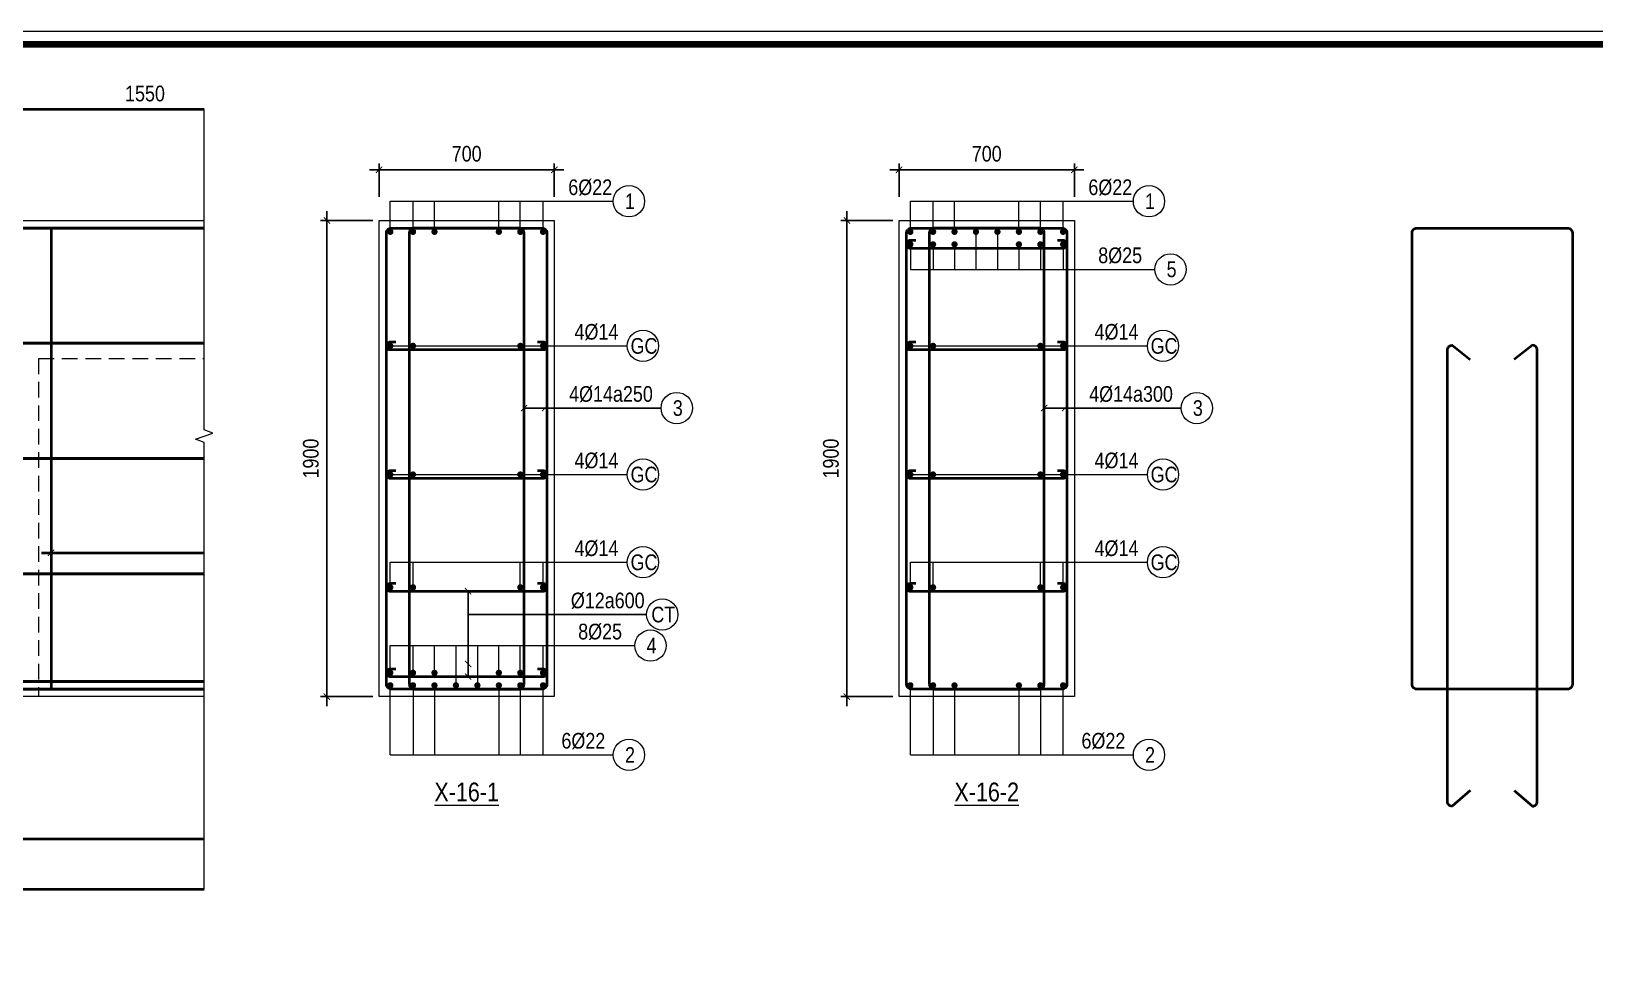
# Model space of a CAD drawing. Header units: millimetres. Extents: x 3014920 to 3563667, y -1638653 to -1356471.
# Drawn here: x 3226218 to 3232462, y -1590057 to -1586316 of the extents above; entities that cross this region are included whole.
import ezdxf
from ezdxf.enums import TextEntityAlignment as Align
from ezdxf.xclip import XClip

# ---------------------------------------------------------------- set-up
doc = ezdxf.new("R2010")
doc.units = ezdxf.units.MM
doc.header["$MEASUREMENT"] = 0
doc.header["$XCLIPFRAME"] = 0
doc.header["$PDMODE"] = 2
doc.linetypes.add('HIDDEN', pattern=[0.375, 0.25, -0.125])
doc.layers.get('0').update_dxf_attribs({"lineweight": 9})
doc.layers.get('Defpoints').update_dxf_attribs({"color": 10, "lineweight": 0})
for name, color, linetype, lineweight in [('CDAI', 21, 'Continuous', 40), ('CTHEP', 50, 'Continuous', 50), ('DBAO', 90, 'Continuous', 13), ('DGIONG', 130, 'Continuous', 13), ('KTH', 154, 'Continuous', 9), ('Net khuat', 8, 'HIDDEN', 13), ('TEXT', 7, 'Continuous', 15)]:
    doc.layers.add(name, color=color, linetype=linetype, lineweight=lineweight)
doc.styles.add('Star-HelCon', font='VHELVCN_0.TTF')
doc.styles.add('TTP-HelCon', font='VHELVCN_0.TTF')
doc.dimstyles.new('TTP-25', dxfattribs={"dimscale": 25, "dimtxt": 2.5, "dimasz": 1, "dimexe": 1, "dimexo": 1, "dimgap": 0.09, "dimtad": 0, "dimdec": 4, "dimrnd": 1, "dimzin": 9, "dimdsep": 46, "dimtxsty": 'TTP-HelCon', "dimblk": 'ARCHTICK', "dimcen": 0.09, "dimdle": 1.5, "dimclrd": 256, "dimclre": 256, "dimclrt": 7, "dimadec": 0, "dimazin": 0, "dimtfac": 1, "dimtdec": 4, "dimtmove": 0, "dimatfit": 3, "dimldrblk": 'ARCHTICK', "dimfxl": 1, "dimtvp": 1, "dimtolj": 1, "dimtzin": 0, "dimarcsym": 0})

# ---------------------------------------------------------------- blocks, each defined once
blk = doc.blocks.new('_ArchTick')
at = {"color": 0, "linetype": 'ByBlock', "const_width": 0.15}
blk.add_lwpolyline([(-0.5, -0.5), (0.5, 0.5)], dxfattribs=at)
blk = doc.blocks.new('*D986')
at = {"layer": 'Defpoints', "color": 0, "transparency": 16777216}
for p in [(2584776.3, -2095777.4), (2587826.3, -2095777.4), (2587826.3, -2095953.8)]:
    blk.add_point(p, dxfattribs=at)
at = {"layer": 'KTH', "lineweight": -2, "transparency": 16777216}
for p, q in [((2584776.3, -2095802.4), (2584776.3, -2095978.8)), ((2587826.3, -2095802.4), (2587826.3, -2095978.8)), ((2584738.8, -2095953.8), (2587863.8, -2095953.8))]:
    blk.add_line(p, q, dxfattribs=at)
at = {"layer": 'KTH', "lineweight": -2, "transparency": 16777216, "xscale": 25, "yscale": 25, "zscale": 25, "rotation": 180}
blk.add_blockref('_ArchTick', (2584776.3, -2095953.8), dxfattribs=at)
at = {"layer": 'KTH', "lineweight": -2, "transparency": 16777216, "xscale": 25, "yscale": 25, "zscale": 25}
blk.add_blockref('_ArchTick', (2587826.3, -2095953.8), dxfattribs=at)
at = {"layer": 'KTH', "color": 7, "transparency": 16777216, "insert": (2586301.3, -2095883.9), "char_height": 62.5, "attachment_point": 5, "style": 'TTP-HelCon'}
blk.add_mtext('\\A1;4Þ14a250-3', dxfattribs=at)
blk = doc.blocks.new('*D988')
at = {"layer": 'Defpoints', "color": 0, "transparency": 16777216}
for p in [(2584376.3, -2094184.7), (2584376.3, -2094458.7), (2585926.8, -2094458.7)]:
    blk.add_point(p, dxfattribs=at)
at = {"layer": 'KTH', "lineweight": -2, "transparency": 16777216}
for p, q in [((2585964.3, -2094184.7), (2584338.8, -2094184.7)), ((2584376.3, -2094433.7), (2584376.3, -2094159.7)), ((2585926.8, -2094433.7), (2585926.8, -2094159.7))]:
    blk.add_line(p, q, dxfattribs=at)
at = {"layer": 'KTH', "lineweight": -2, "transparency": 16777216, "xscale": 25, "yscale": 25, "zscale": 25, "rotation": 180}
blk.add_blockref('_ArchTick', (2584376.3, -2094184.7), dxfattribs=at)
at = {"layer": 'KTH', "lineweight": -2, "transparency": 16777216, "xscale": 25, "yscale": 25, "zscale": 25}
blk.add_blockref('_ArchTick', (2585926.8, -2094184.7), dxfattribs=at)
at = {"layer": 'KTH', "color": 7, "transparency": 16777216, "insert": (2585151.5, -2094120.8), "char_height": 62.5, "attachment_point": 5, "style": 'TTP-HelCon'}
blk.add_mtext('\\A1;1550', dxfattribs=at)
blk = doc.blocks.new('*D990')
at = {"layer": 'Defpoints', "color": 0, "transparency": 16777216}
for p in [(2584376.3, -2096870.8), (2587826.3, -2096870.8), (2584376.3, -2097095.8)]:
    blk.add_point(p, dxfattribs=at)
at = {"layer": 'KTH', "lineweight": -2, "transparency": 16777216}
for p, q in [((2584376.3, -2096895.8), (2584376.3, -2097120.8)), ((2587826.3, -2096895.8), (2587826.3, -2097120.8)), ((2587863.8, -2097095.8), (2584338.8, -2097095.8))]:
    blk.add_line(p, q, dxfattribs=at)
at = {"layer": 'KTH', "lineweight": -2, "transparency": 16777216, "xscale": 25, "yscale": 25, "zscale": 25, "rotation": 180}
blk.add_blockref('_ArchTick', (2584376.3, -2097095.8), dxfattribs=at)
at = {"layer": 'KTH', "lineweight": -2, "transparency": 16777216, "xscale": 25, "yscale": 25, "zscale": 25}
blk.add_blockref('_ArchTick', (2587826.3, -2097095.8), dxfattribs=at)
at = {"layer": 'KTH', "color": 7, "transparency": 16777216, "insert": (2586101.3, -2097031.9), "char_height": 62.5, "attachment_point": 5, "style": 'TTP-HelCon'}
blk.add_mtext('\\A1;3450', dxfattribs=at)
blk = doc.blocks.new('*D995')
at = {"layer": 'Defpoints', "color": 0, "transparency": 16777216}
for p in [(2584376.3, -2096870.8), (2593876.3, -2096870.8), (2593876.3, -2097295.7)]:
    blk.add_point(p, dxfattribs=at)
at = {"layer": 'KTH', "lineweight": -2, "transparency": 16777216}
for p, q in [((2584376.3, -2096895.8), (2584376.3, -2097320.7)), ((2593876.3, -2096895.8), (2593876.3, -2097320.7)), ((2584338.8, -2097295.7), (2593913.8, -2097295.7))]:
    blk.add_line(p, q, dxfattribs=at)
at = {"layer": 'KTH', "lineweight": -2, "transparency": 16777216, "xscale": 25, "yscale": 25, "zscale": 25, "rotation": 180}
blk.add_blockref('_ArchTick', (2584376.3, -2097295.7), dxfattribs=at)
at = {"layer": 'KTH', "lineweight": -2, "transparency": 16777216, "xscale": 25, "yscale": 25, "zscale": 25}
blk.add_blockref('_ArchTick', (2593876.3, -2097295.7), dxfattribs=at)
at = {"layer": 'KTH', "color": 7, "transparency": 16777216, "insert": (2589126.3, -2097231.9), "char_height": 62.5, "attachment_point": 5, "style": 'TTP-HelCon'}
blk.add_mtext('\\A1;9500', dxfattribs=at)
blk = doc.blocks.new('*D151')
at = {"layer": 'Defpoints', "color": 0, "ltscale": 500, "transparency": 16777216}
for p in [(3227606.7, -1587071.3), (3227398.4, -1588971.3), (3227606.7, -1588971.3)]:
    blk.add_point(p, dxfattribs=at)
at = {"layer": 'KTH', "lineweight": -2, "ltscale": 500, "transparency": 16777216}
for p, q in [((3227581.7, -1587071.3), (3227373.4, -1587071.3)), ((3227398.4, -1587033.8), (3227398.4, -1589008.8)), ((3227581.7, -1588971.3), (3227373.4, -1588971.3))]:
    blk.add_line(p, q, dxfattribs=at)
at = {"layer": 'KTH', "lineweight": -2, "ltscale": 500, "transparency": 16777216, "xscale": 25, "yscale": 25, "zscale": 25}
for p, rotation in [((3227398.4, -1587071.3), 90), ((3227398.4, -1588971.3), 270)]:
    blk.add_blockref('_ArchTick', p, dxfattribs=dict(at, rotation=rotation))
at = {"layer": 'KTH', "color": 7, "ltscale": 500, "transparency": 16777216, "insert": (3227334.6, -1588021.3), "char_height": 62.5, "attachment_point": 5, "rotation": 90, "style": 'TTP-HelCon'}
blk.add_mtext('\\A1;1900', dxfattribs=at)
blk = doc.blocks.new('*D152')
at = {"layer": 'Defpoints', "color": 0, "ltscale": 500, "transparency": 16777216}
for p in [(3227606.7, -1586869.1), (3227606.7, -1587002.3), (3228306.7, -1587002.3)]:
    blk.add_point(p, dxfattribs=at)
at = {"layer": 'KTH', "lineweight": -2, "ltscale": 500, "transparency": 16777216}
for p, q in [((3228344.2, -1586869.1), (3227569.2, -1586869.1)), ((3227606.7, -1586977.3), (3227606.7, -1586844.1)), ((3228306.7, -1586977.3), (3228306.7, -1586844.1))]:
    blk.add_line(p, q, dxfattribs=at)
at = {"layer": 'KTH', "lineweight": -2, "ltscale": 500, "transparency": 16777216, "xscale": 25, "yscale": 25, "zscale": 25, "rotation": 180}
blk.add_blockref('_ArchTick', (3227606.7, -1586869.1), dxfattribs=at)
at = {"layer": 'KTH', "lineweight": -2, "ltscale": 500, "transparency": 16777216, "xscale": 25, "yscale": 25, "zscale": 25}
blk.add_blockref('_ArchTick', (3228306.7, -1586869.1), dxfattribs=at)
at = {"layer": 'KTH', "color": 7, "ltscale": 500, "transparency": 16777216, "insert": (3227956.7, -1586805.2), "char_height": 62.5, "attachment_point": 5, "style": 'TTP-HelCon'}
blk.add_mtext('\\A1;700', dxfattribs=at)
blk = doc.blocks.new('*D149')
at = {"layer": 'Defpoints', "color": 0, "ltscale": 500, "transparency": 16777216}
for p in [(3229683.8, -1587071.3), (3229475.5, -1588971.3), (3229683.8, -1588971.3)]:
    blk.add_point(p, dxfattribs=at)
at = {"layer": 'KTH', "lineweight": -2, "ltscale": 500, "transparency": 16777216}
for p, q in [((3229658.8, -1587071.3), (3229450.5, -1587071.3)), ((3229475.5, -1587033.8), (3229475.5, -1589008.8)), ((3229658.8, -1588971.3), (3229450.5, -1588971.3))]:
    blk.add_line(p, q, dxfattribs=at)
at = {"layer": 'KTH', "lineweight": -2, "ltscale": 500, "transparency": 16777216, "xscale": 25, "yscale": 25, "zscale": 25}
for p, rotation in [((3229475.5, -1587071.3), 90), ((3229475.5, -1588971.3), 270)]:
    blk.add_blockref('_ArchTick', p, dxfattribs=dict(at, rotation=rotation))
at = {"layer": 'KTH', "color": 7, "ltscale": 500, "transparency": 16777216, "insert": (3229411.7, -1588021.3), "char_height": 62.5, "attachment_point": 5, "rotation": 90, "style": 'TTP-HelCon'}
blk.add_mtext('\\A1;1900', dxfattribs=at)
blk = doc.blocks.new('*D150')
at = {"layer": 'Defpoints', "color": 0, "ltscale": 500, "transparency": 16777216}
for p in [(3229683.8, -1586869.1), (3229683.8, -1587002.3), (3230383.8, -1587002.3)]:
    blk.add_point(p, dxfattribs=at)
at = {"layer": 'KTH', "lineweight": -2, "ltscale": 500, "transparency": 16777216}
for p, q in [((3230421.3, -1586869.1), (3229646.3, -1586869.1)), ((3229683.8, -1586977.3), (3229683.8, -1586844.1)), ((3230383.8, -1586977.3), (3230383.8, -1586844.1))]:
    blk.add_line(p, q, dxfattribs=at)
at = {"layer": 'KTH', "lineweight": -2, "ltscale": 500, "transparency": 16777216, "xscale": 25, "yscale": 25, "zscale": 25, "rotation": 180}
blk.add_blockref('_ArchTick', (3229683.8, -1586869.1), dxfattribs=at)
at = {"layer": 'KTH', "lineweight": -2, "ltscale": 500, "transparency": 16777216, "xscale": 25, "yscale": 25, "zscale": 25}
blk.add_blockref('_ArchTick', (3230383.8, -1586869.1), dxfattribs=at)
at = {"layer": 'KTH', "color": 7, "ltscale": 500, "transparency": 16777216, "insert": (3230033.8, -1586805.2), "char_height": 62.5, "attachment_point": 5, "style": 'TTP-HelCon'}
blk.add_mtext('\\A1;700', dxfattribs=at)
blk = doc.blocks.new('CHG_XX_Khung ten')
blk.add_lwpolyline([(15, 579), (826, 579), (826, 15), (15, 15)], close=True)
at = {"color": 4, "linetype": 'Continuous', "const_width": 1}
blk.add_lwpolyline([(17, 577), (824, 577), (824, 17), (17, 17)], close=True, dxfattribs=at)
blk = doc.blocks.new('2X-16')
at = {"layer": 'CDAI'}
blk.add_lwpolyline([(2584776.29845, -2094657.40868), (2584776.29845, -2096497.40868)], dxfattribs=at)
at = {"layer": 'CTHEP'}
for p, q in [((2600745.79848, -2095117.39781, 0), (2574476.29098, -2095117.39781, 0)), ((2600745.79848, -2095577.39781, 0), (2574476.29098, -2095577.39781, 0)), ((2600745.79848, -2096037.39781, 0), (2574476.29098, -2096037.39781, 0))]:
    blk.add_line(p, q, dxfattribs=at)
for points in [[(2574406.29848, -2094657.39131), (2600746.79848, -2094657.39131), (2600746.79848, -2095157.39131)], [(2574406.29848, -2096497.39131), (2600746.79848, -2096497.39131), (2600746.79848, -2095737.3913)], [(2580626.29848, -2096467.39131), (2587826.29845, -2096467.39131)]]:
    blk.add_lwpolyline(points, dxfattribs=at)
at = {"layer": 'DBAO', "linetype": 'Continuous'}
blk.add_line((2584626.30011, -2094627.39131), (2592126.29261, -2094627.39131), dxfattribs=at)
at = {"layer": 'DBAO', "linetype": 'Continuous', "flags": 128}
blk.add_lwpolyline([(2600776.79848, -2096527.39131), (2574376.29848, -2096527.39131), (2574376.29848, -2094627.39131)], dxfattribs=at)
at = {"layer": 'Net khuat', "ltscale": 250}
for q in [(2592151.3001, -2095177.38984), (2584726.30009, -2096527.39131)]:
    blk.add_line((2584726.30009, -2095177.37816), q, dxfattribs=at)
at = {"layer": 'KTH'}
dim = blk.add_linear_dim(base=(2584376.3001, -2094184.683), p1=(2585926.77489, -2094458.68761), p2=(2584376.3001, -2094458.68761), dimstyle='TTP-25', override={"dimtmove": 1}, dxfattribs=at)
dim.commit()
dim.dimension.update_dxf_attribs({"geometry": '*D988', "text_midpoint": (2585151.5375, -2094120.84966)})
dim = blk.add_linear_dim(base=(2587826.29845, -2095953.82298), p1=(2584776.29845, -2095777.37816), p2=(2587826.29845, -2095777.37816), text='4Þ14a250-3', dimstyle='TTP-25', override={"dimtmove": 1}, dxfattribs=at)
dim.commit()
dim.dimension.update_dxf_attribs({"geometry": '*D986', "text_midpoint": (2586301.29845, -2095883.90631)})
for base, p1, p2, picture, middle in [((2584376.3001007368, -2097095.758807848), (2587826.2984530381, -2096870.758807848), (2584376.3001007368, -2096870.758807848), '*D990', (2586101.299276887, -2097031.925474514)), ((2593876.30012, -2097295.71455), (2584376.3001, -2096870.75881), (2593876.30012, -2096870.75881), '*D995', (2589126.30011, -2097231.88121))]:
    dim = blk.add_linear_dim(base=base, p1=p1, p2=p2, angle=180, dimstyle='TTP-25', override={"dimtmove": 1}, dxfattribs=at)
    dim.commit()
    dim.dimension.update_dxf_attribs({"geometry": picture, "text_midpoint": middle})

msp = doc.modelspace()

# ---------------------------------------------------------------- linework, layer by layer
at = {"layer": 'CDAI'}
for points in [[(3227655.42826, -1587101.31982), (3228257.92826, -1587101.31982, -0.4142135624), (3228276.67826, -1587120.06982), (3228276.67826, -1588922.56982, -0.4142135624), (3228257.92826, -1588941.31982), (3227655.42826, -1588941.31982, -0.4142135624), (3227636.67826, -1588922.56982), (3227636.67826, -1587120.06982, -0.4142135624)], [(3228167.21397, -1587101.31982), (3227746.14254, -1587101.31982, 0.4142135624), (3227727.39254, -1587120.06982), (3227727.39254, -1588922.56982, 0.4142135624), (3227746.14254, -1588941.31982), (3228167.21397, -1588941.31982, 0.4142135624), (3228185.96397, -1588922.56982), (3228185.96397, -1587120.06982, 0.4142135624)], [(3229732.51216, -1587101.31982), (3230335.01216, -1587101.31982, -0.4142135624), (3230353.76216, -1587120.06982), (3230353.76216, -1588922.56982, -0.4142135624), (3230335.01216, -1588941.31982), (3229732.51216, -1588941.31982, -0.4142135624), (3229713.76216, -1588922.56982), (3229713.76216, -1587120.06982, -0.4142135624)], [(3230244.29788, -1587101.31982), (3229823.22645, -1587101.31982, 0.4142135624), (3229804.47645, -1587120.06982), (3229804.47645, -1588922.56982, 0.4142135624), (3229823.22645, -1588941.31982), (3230244.29788, -1588941.31982, 0.4142135624), (3230263.04788, -1588922.56982), (3230263.04788, -1587120.06982, 0.4142135624)], [(3231751.54466, -1587101.31982), (3232354.04466, -1587101.31982, -0.4142135624), (3232372.79466, -1587120.06982), (3232372.79466, -1588922.56982, -0.4142135624), (3232354.04466, -1588941.31982), (3231751.54466, -1588941.31982, -0.4142135624), (3231732.79466, -1588922.56982), (3231732.79466, -1587120.06982, -0.4142135624)]]:
    msp.add_lwpolyline(points, format="xyb", close=True, dxfattribs=at)
for points in [[(3229750.68215, -1587151.31982), (3229728.76216, -1587151.31982, 0.4142135624), (3229713.76216, -1587166.31982), (3229713.76216, -1587166.31982, 0.4142135624), (3229728.76216, -1587181.31982), (3230338.76216, -1587181.31982, 0.4142135624), (3230353.76216, -1587166.31982), (3230353.76216, -1587166.31982, 0.4142135624), (3230338.76216, -1587151.31982), (3230316.84217, -1587151.31982)], [(3231965.1015, -1589346.05755), (3231892.25895, -1589408.99097, -0.4142135624), (3231873.50895, -1589390.24097), (3231873.50895, -1587587.74097, -0.4142135624), (3231892.25895, -1587568.99097), (3231965.1015, -1587625.39574)], [(3232140.48782, -1589346.05755), (3232213.33037, -1589408.99097, 0.4142135624), (3232232.08037, -1589390.24097), (3232232.08037, -1587587.74097, 0.4142135624), (3232213.33037, -1587568.99097), (3232140.48782, -1587625.39574)], [(3227673.59825, -1588861.31982), (3227651.67826, -1588861.31982, 0.4142135624), (3227636.67826, -1588876.31982), (3227636.67826, -1588876.31982, 0.4142135624), (3227651.67826, -1588891.31982), (3228261.67826, -1588891.31982, 0.4142135624), (3228276.67826, -1588876.31982), (3228276.67826, -1588876.31982, 0.4142135624), (3228261.67826, -1588861.31982), (3228239.75827, -1588861.31982)]]:
    msp.add_lwpolyline(points, format="xyb", dxfattribs=at)
at = {"layer": 'CDAI', "elevation": 0}
for points in [[(3227673.59825, -1587556.58974), (3227651.67826, -1587556.58974, 0.4142135624), (3227636.67826, -1587571.58974), (3227636.67826, -1587571.58974, 0.4142135624), (3227651.67826, -1587586.58974), (3228261.67826, -1587586.58974, 0.4142135624), (3228276.67826, -1587571.58974), (3228276.67826, -1587571.58974, 0.4142135624), (3228261.67826, -1587556.58974), (3228239.75827, -1587556.58974)], [(3229750.68215, -1587556.58974), (3229728.76216, -1587556.58974, 0.4142135624), (3229713.76216, -1587571.58974), (3229713.76216, -1587571.58974, 0.4142135624), (3229728.76216, -1587586.58974), (3230338.76216, -1587586.58974, 0.4142135624), (3230353.76216, -1587571.58974), (3230353.76216, -1587571.58974, 0.4142135624), (3230338.76216, -1587556.58974), (3230316.84217, -1587556.58974)], [(3227673.59825, -1588069.92308), (3227651.67826, -1588069.92308, 0.4142135624), (3227636.67826, -1588084.92308), (3227636.67826, -1588084.92308, 0.4142135624), (3227651.67826, -1588099.92308), (3228261.67826, -1588099.92308, 0.4142135624), (3228276.67826, -1588084.92308), (3228276.67826, -1588084.92308, 0.4142135624), (3228261.67826, -1588069.92308), (3228239.75827, -1588069.92308)], [(3229750.68215, -1588069.92308), (3229728.76216, -1588069.92308, 0.4142135624), (3229713.76216, -1588084.92308), (3229713.76216, -1588084.92308, 0.4142135624), (3229728.76216, -1588099.92308), (3230338.76216, -1588099.92308, 0.4142135624), (3230353.76216, -1588084.92308), (3230353.76216, -1588084.92308, 0.4142135624), (3230338.76216, -1588069.92308), (3230316.84217, -1588069.92308)], [(3227673.59825, -1588520.25641), (3227651.67826, -1588520.25641, 0.4142135624), (3227636.67826, -1588535.25641), (3227636.67826, -1588535.25641, 0.4142135624), (3227651.67826, -1588550.25641), (3228261.67826, -1588550.25641, 0.4142135624), (3228276.67826, -1588535.25641), (3228276.67826, -1588535.25641, 0.4142135624), (3228261.67826, -1588520.25641), (3228239.75827, -1588520.25641)], [(3229750.68215, -1588520.25641), (3229728.76216, -1588520.25641, 0.4142135624), (3229713.76216, -1588535.25641), (3229713.76216, -1588535.25641, 0.4142135624), (3229728.76216, -1588550.25641), (3230338.76216, -1588550.25641, 0.4142135624), (3230353.76216, -1588535.25641), (3230353.76216, -1588535.25641, 0.4142135624), (3230338.76216, -1588520.25641), (3230316.84217, -1588520.25641)]]:
    msp.add_lwpolyline(points, format="xyb", dxfattribs=at)
at = {"layer": 'CTHEP', "const_width": 12.5}
for points in [[(3227645.42826, -1587116.31982, 1), (3227657.92826, -1587116.31982, 1)], [(3227736.14254, -1587116.31982, -1), (3227748.64254, -1587116.31982, -1)], [(3227821.85683, -1587116.31982, -1), (3227834.35683, -1587116.31982, -1)], [(3228091.49969, -1587116.31982, 1), (3228078.99969, -1587116.31982, 1)], [(3228177.21397, -1587116.31982, 1), (3228164.71397, -1587116.31982, 1)], [(3228255.42826, -1587116.31982, 1), (3228267.92826, -1587116.31982, 1)], [(3229722.51216, -1587116.31982, 1), (3229735.01216, -1587116.31982, 1)], [(3229813.22645, -1587116.31982, -1), (3229825.72645, -1587116.31982, -1)], [(3229898.94073, -1587116.31982, -1), (3229911.44073, -1587116.31982, -1)], [(3229984.65502, -1587116.31982, -1), (3229997.15502, -1587116.31982, -1)], [(3230082.86931, -1587116.31982, 1), (3230070.36931, -1587116.31982, 1)], [(3230168.58359, -1587116.31982, 1), (3230156.08359, -1587116.31982, 1)], [(3230254.29788, -1587116.31982, 1), (3230241.79788, -1587116.31982, 1)], [(3230332.51216, -1587116.31982, 1), (3230345.01216, -1587116.31982, 1)], [(3229722.51216, -1587166.31982, 1), (3229735.01216, -1587166.31982, 1)], [(3229813.22645, -1587166.31982, -1), (3229825.72645, -1587166.31982, -1)], [(3229898.94073, -1587166.31982, -1), (3229911.44073, -1587166.31982, -1)], [(3230168.58359, -1587166.31982, 1), (3230156.08359, -1587166.31982, 1)], [(3230254.29788, -1587166.31982, 1), (3230241.79788, -1587166.31982, 1)], [(3230332.51216, -1587166.31982, 1), (3230345.01216, -1587166.31982, 1)], [(3229813.22645, -1587571.58975, 1), (3229825.72645, -1587571.58975, 1)], [(3229813.22645, -1588084.92308, 1), (3229825.72645, -1588084.92308, 1)], [(3229813.22645, -1588535.25642, 1), (3229825.72645, -1588535.25642, 1)], [(3227645.42826, -1588876.31982, -1), (3227657.92826, -1588876.31982, -1)], [(3227736.14254, -1588876.31982, 1), (3227748.64254, -1588876.31982, 1)], [(3227821.85683, -1588876.31982, 1), (3227834.35683, -1588876.31982, 1)], [(3228091.49969, -1588876.31982, -1), (3228078.99969, -1588876.31982, -1)], [(3228177.21397, -1588876.31982, -1), (3228164.71397, -1588876.31982, -1)], [(3228255.42826, -1588876.31982, -1), (3228267.92826, -1588876.31982, -1)], [(3227645.42826, -1588926.31982, 1), (3227657.92826, -1588926.31982, 1)], [(3227736.14254, -1588926.31982, 1), (3227748.64254, -1588926.31982, 1)], [(3227821.85683, -1588926.31982, 1), (3227834.35683, -1588926.31982, 1)], [(3227907.57112, -1588926.31982, 1), (3227920.07112, -1588926.31982, 1)], [(3228005.7854, -1588926.31982, -1), (3227993.2854, -1588926.31982, -1)], [(3228091.49969, -1588926.31982, -1), (3228078.99969, -1588926.31982, -1)], [(3228177.21397, -1588926.31982, -1), (3228164.71397, -1588926.31982, -1)], [(3228255.42826, -1588926.31982, 1), (3228267.92826, -1588926.31982, 1)], [(3229722.51216, -1588926.31982, 1), (3229735.01216, -1588926.31982, 1)], [(3229813.22645, -1588926.31982, 1), (3229825.72645, -1588926.31982, 1)], [(3229898.94073, -1588926.31982, 1), (3229911.44073, -1588926.31982, 1)], [(3230168.58359, -1588926.31982, -1), (3230156.08359, -1588926.31982, -1)], [(3230254.29788, -1588926.31982, -1), (3230241.79788, -1588926.31982, -1)], [(3230332.51216, -1588926.31982, 1), (3230345.01216, -1588926.31982, 1)]]:
    msp.add_lwpolyline(points, format="xyb", close=True, dxfattribs=at)
at = {"layer": 'CTHEP', "const_width": 12.5, "elevation": 0}
for points in [[(3227645.42826, -1587571.58974, 1), (3227657.92826, -1587571.58974, 1)], [(3227736.14254, -1587571.58975, 1), (3227748.64254, -1587571.58975, 1)], [(3228164.71397, -1587571.58974, 1), (3228177.21397, -1587571.58974, 1)], [(3228255.42826, -1587571.58974, 1), (3228267.92826, -1587571.58974, 1)], [(3229722.51216, -1587571.58974, 1), (3229735.01216, -1587571.58974, 1)], [(3230241.79788, -1587571.58974, 1), (3230254.29788, -1587571.58974, 1)], [(3230332.51216, -1587571.58974, 1), (3230345.01216, -1587571.58974, 1)], [(3227645.42826, -1588084.92308, 1), (3227657.92826, -1588084.92308, 1)], [(3227736.14254, -1588084.92308, 1), (3227748.64254, -1588084.92308, 1)], [(3228164.71397, -1588084.92308, 1), (3228177.21397, -1588084.92308, 1)], [(3228255.42826, -1588084.92308, 1), (3228267.92826, -1588084.92308, 1)], [(3229722.51216, -1588084.92308, 1), (3229735.01216, -1588084.92308, 1)], [(3230241.79788, -1588084.92308, 1), (3230254.29788, -1588084.92308, 1)], [(3230332.51216, -1588084.92308, 1), (3230345.01216, -1588084.92308, 1)], [(3227645.42826, -1588535.25641, 1), (3227657.92826, -1588535.25641, 1)], [(3227736.14254, -1588535.25641, 1), (3227748.64254, -1588535.25641, 1)], [(3228164.71397, -1588535.25641, 1), (3228177.21397, -1588535.25641, 1)], [(3228255.42826, -1588535.25641, 1), (3228267.92826, -1588535.25641, 1)], [(3229722.51216, -1588535.25641, 1), (3229735.01216, -1588535.25641, 1)], [(3230241.79788, -1588535.25641, 1), (3230254.29788, -1588535.25641, 1)], [(3230332.51216, -1588535.25641, 1), (3230345.01216, -1588535.25641, 1)]]:
    msp.add_lwpolyline(points, format="xyb", close=True, dxfattribs=at)
at = {"layer": 'DBAO', "flags": 128}
for points in [[(3227606.67826, -1587071.31982), (3228306.67826, -1587071.31982)], [(3228306.67826, -1587071.31982), (3228306.67826, -1588971.31982), (3227606.67826, -1588971.31982), (3227606.67826, -1587071.31982)], [(3229683.76216, -1587071.31982), (3230383.76216, -1587071.31982)], [(3230383.76216, -1587071.31982), (3230383.76216, -1588971.31982), (3229683.76216, -1588971.31982), (3229683.76216, -1587071.31982)]]:
    msp.add_lwpolyline(points, dxfattribs=at)
at = {"layer": 'DGIONG'}
for p, q in [((3227651.67826, -1587116.31982), (3227651.67826, -1586994.56982)), ((3227651.67826, -1586994.56982), (3228542.27477, -1586994.56982)), ((3227742.39254, -1587116.31982), (3227742.39254, -1586994.56982)), ((3227828.10683, -1587116.31982), (3227828.10683, -1586994.56982)), ((3228085.24969, -1587116.31982), (3228085.24969, -1586994.56982)), ((3228170.96397, -1587116.31982), (3228170.96397, -1586994.56982)), ((3228261.67826, -1587116.31982), (3228261.67826, -1586994.56982)), ((3229728.76216, -1587116.31982), (3229728.76216, -1586994.56982)), ((3229728.76216, -1586994.56982), (3230619.35867, -1586994.56982)), ((3229819.47645, -1587116.31982), (3229819.47645, -1586994.56982)), ((3229905.19073, -1587116.31982), (3229905.19073, -1586994.56982)), ((3230162.33359, -1587116.31982), (3230162.33359, -1586994.56982)), ((3230248.04788, -1587116.31982), (3230248.04788, -1586994.56982)), ((3230338.76216, -1587116.31982), (3230338.76216, -1586994.56982)), ((3229990.90502, -1587116.31982), (3229990.90502, -1587266.31983)), ((3230076.61931, -1587116.31982), (3230076.61931, -1587266.31983)), ((3229728.76216, -1587166.31982), (3229728.76216, -1587266.31982)), ((3229819.47645, -1587166.31983), (3229819.47645, -1587266.31983)), ((3229905.19073, -1587166.31983), (3229905.19073, -1587266.31983)), ((3230162.33359, -1587166.31983), (3230162.33359, -1587266.31983)), ((3230248.04788, -1587166.31983), (3230248.04788, -1587266.31983)), ((3230338.76216, -1587166.31982), (3230338.76216, -1587266.31982)), ((3229728.76216, -1587266.31982), (3230705.51355, -1587266.31982)), ((3227651.67826, -1587571.58974), (3228598.23932, -1587571.58975)), ((3229728.76216, -1587571.58974), (3230675.32323, -1587571.58975)), ((3227651.67826, -1588084.92308), (3228598.23932, -1588084.92308)), ((3229728.76216, -1588084.92308), (3230675.32323, -1588084.92308)), ((3227651.67826, -1588435.25641), (3228598.23932, -1588435.25641)), ((3227651.67826, -1588535.25641), (3227651.67826, -1588435.25641)), ((3227742.39254, -1588535.25641), (3227742.39254, -1588435.25641)), ((3228170.96397, -1588535.25641), (3228170.96397, -1588435.25641)), ((3228261.67826, -1588535.25641), (3228261.67826, -1588435.25641)), ((3229728.76216, -1588435.25641), (3230675.32323, -1588435.25641)), ((3229728.76216, -1588535.25641), (3229728.76216, -1588435.25641)), ((3229819.47645, -1588535.25642), (3229819.47645, -1588435.25642)), ((3230248.04788, -1588535.25641), (3230248.04788, -1588435.25641)), ((3230338.76216, -1588535.25641), (3230338.76216, -1588435.25641)), ((3227651.67826, -1588767.92382), (3228628.42964, -1588767.92382)), ((3227651.67826, -1588876.31982), (3227651.67826, -1588767.92382)), ((3227742.39254, -1588876.31982), (3227742.39254, -1588767.92382)), ((3227828.10683, -1588876.31982), (3227828.10683, -1588767.92382)), ((3227913.82112, -1588767.92382), (3227913.82112, -1588926.31982)), ((3227999.5354, -1588767.92382), (3227999.5354, -1588926.31982)), ((3228085.24969, -1588876.31982), (3228085.24969, -1588767.92382)), ((3228170.96397, -1588876.31982), (3228170.96397, -1588767.92382)), ((3228261.67826, -1588876.31982), (3228261.67826, -1588767.92382)), ((3227651.67826, -1589203.72165), (3227651.67826, -1588926.31982)), ((3227742.39254, -1588926.31982), (3227742.39254, -1589203.72165)), ((3227828.10683, -1588926.31982), (3227828.10683, -1589203.72165)), ((3228085.24969, -1588926.31982), (3228085.24969, -1589203.72165)), ((3228170.96397, -1588926.31982), (3228170.96397, -1589203.72165)), ((3228261.67826, -1589203.72165), (3228261.67826, -1588926.31982)), ((3229728.76216, -1589203.72165), (3229728.76216, -1588926.31982)), ((3229819.47645, -1588926.31982), (3229819.47645, -1589203.72165)), ((3229905.19073, -1588926.31982), (3229905.19073, -1589203.72165)), ((3230162.33359, -1588926.31982), (3230162.33359, -1589203.72165)), ((3230248.04788, -1588926.31982), (3230248.04788, -1589203.72165)), ((3230338.76216, -1589203.72165), (3230338.76216, -1588926.31982)), ((3227651.67826, -1589203.72165), (3228542.27477, -1589203.72165)), ((3229728.76216, -1589203.72165), (3230619.35867, -1589203.72165))]:
    msp.add_line(p, q, dxfattribs=at)
at = {"layer": 'DGIONG', "linetype": 'Continuous', "flags": 128}
msp.add_lwpolyline([(3226908.21999, -1589739.64306), (3226908.22021, -1587956.96532), (3226873.87675, -1587944.46532), (3226942.56368, -1587919.46532), (3226908.22021, -1587906.96532), (3226908.22, -1586628.61151)], dxfattribs=at)
at = {"layer": 'DGIONG'}
for centre in [(3228604.77477, -1586994.56982), (3230681.85867, -1586994.56982), (3230768.01355, -1587266.31982), (3228660.73932, -1587571.58975), (3230737.82323, -1587571.58975), (3228795.69271, -1587819.61035), (3230872.77662, -1587819.61035), (3228660.73932, -1588084.92308), (3230737.82323, -1588084.92308), (3228660.73932, -1588435.25641), (3230737.82323, -1588435.25641), (3228737.84222, -1588643.77229), (3228690.92964, -1588767.92382), (3228604.77477, -1589203.72165), (3230681.85867, -1589203.72165)]:
    msp.add_circle(centre, 62.5, dxfattribs=at)

# ---------------------------------------------------------------- block references
at = {"layer": 'CDAI'}
ref = msp.add_blockref('2X-16', (641520.38546, 507556.07149), dxfattribs=at)
XClip(ref).set_block_clipping_path([(2573520.1933994894, -2097680.022952117), (2585387.8345323531, -2092623.7812205949)])

# ---------------------------------------------------------------- texts
at = {"layer": 'TEXT', "style": 'TTP-HelCon'}
for s, p in [('6Þ22', (3228362.63659, -1586969.56982)), ('6Þ22', (3230439.7205, -1586969.56982)), ('8Þ25', (3230479.13428, -1587241.31982)), ('4Þ14', (3228387.40405, -1587546.58975)), ('4Þ14', (3230464.48796, -1587546.58975)), ('4Þ14a250', (3228365.84442, -1587794.61035)), ('4Þ14a300', (3230442.92832, -1587794.61035)), ('4Þ14', (3228387.40405, -1588059.92308)), ('4Þ14', (3230464.48796, -1588059.92308)), ('4Þ14', (3228387.40405, -1588410.25641)), ('4Þ14', (3230464.48796, -1588410.25641)), ('Þ12a600', (3228372.7568, -1588618.77229)), ('8Þ25', (3228402.05038, -1588742.92382)), ('6Þ22', (3228335.13659, -1589178.72165)), ('6Þ22', (3230412.2205, -1589178.72165))]:
    msp.add_text(s, height=62.5, dxfattribs=at).set_placement(p)
at = {"layer": 'TEXT', "style": 'Star-HelCon'}
for s, p in [('1', (3228608.94144, -1586994.56982)), ('1', (3230686.02534, -1586994.56982)), ('5', (3230772.18021, -1587266.31982)), ('GC', (3228664.90599, -1587571.58975)), ('GC', (3230741.98989, -1587571.58975)), ('3', (3228799.85938, -1587819.61035)), ('3', (3230876.94328, -1587819.61035)), ('GC', (3228664.90599, -1588084.92308)), ('GC', (3230741.98989, -1588084.92308)), ('GC', (3228664.90599, -1588435.25641)), ('GC', (3230741.98989, -1588435.25641)), ('CT', (3228742.00889, -1588643.77229)), ('4', (3228695.09631, -1588767.92382)), ('2', (3228608.94144, -1589203.72165)), ('2', (3230686.02534, -1589203.72165))]:
    msp.add_text(s, height=62.5, dxfattribs=at).set_placement(p, align=Align.MIDDLE)
at = {"layer": 'TEXT', "style": 'TTP-HelCon'}
for s, p in [('%%UX-16-1', (3227956.67826, -1589389.30781)), ('%%UX-16-2', (3230033.76216, -1589389.30781))]:
    msp.add_text(s, height=75, dxfattribs=at).set_placement(p, align=Align.CENTER)

# ---------------------------------------------------------------- dimensions: what is measured, and where the dimension line sits
at = {"layer": 'KTH', "ltscale": 500}
for base, p1, p2, picture, middle in [((3227606.67826, -1586869.06982), (3228306.67826, -1587002.30787), (3227606.67826, -1587002.30787), '*D152', (3227956.67826, -1586805.23649)), ((3229683.76216, -1586869.06982), (3230383.76216, -1587002.30787), (3229683.76216, -1587002.30787), '*D150', (3230033.76216, -1586805.23649))]:
    dim = msp.add_linear_dim(base=base, p1=p1, p2=p2, dimstyle='TTP-25', dxfattribs=at)
    dim.commit()
    dim.dimension.update_dxf_attribs({"geometry": picture, "text_midpoint": middle})
for base, p1, p2, picture, middle in [((3227398.44062, -1588971.31982), (3227606.67826, -1587071.31982), (3227606.67826, -1588971.31982), '*D151', (3227334.60729, -1588021.31982)), ((3229475.52452, -1588971.31982), (3229683.76216, -1587071.31982), (3229683.76216, -1588971.31982), '*D149', (3229411.69119, -1588021.31982))]:
    dim = msp.add_linear_dim(base=base, p1=p1, p2=p2, angle=90, dimstyle='TTP-25', dxfattribs=at)
    dim.commit()
    dim.dimension.update_dxf_attribs({"geometry": picture, "text_midpoint": middle})

# ---------------------------------------------------------------- leaders
at = {"layer": 'DGIONG'}
for points in [[(3228185.96397, -1587819.61035), (3228733.19271, -1587819.61035)], [(3228269.76588, -1587819.61035), (3228733.19271, -1587819.61035)], [(3230263.04788, -1587819.61035), (3230810.27662, -1587819.61035)], [(3230346.84978, -1587819.61035), (3230810.27662, -1587819.61035)], [(3227962.32243, -1588550.25641), (3227962.32243, -1588643.77229), (3228675.34222, -1588643.77229)], [(3227962.32243, -1588891.31982), (3227962.32243, -1588643.77229), (3228675.34222, -1588643.77229)], [(3227962.32243, -1588841.31982), (3227962.32243, -1588643.77229), (3228675.34222, -1588643.77229)]]:
    msp.add_leader(points, dimstyle='TTP-25', dxfattribs=at)

# ---------------------------------------------------------------- next in the draw order: block references
at = {"color": 5, "xscale": 25.92478421704392, "yscale": 25.92478421704392, "zscale": 25.92478421704392}
msp.add_blockref('CHG_XX_Khung ten', (3214823.31909, -1601326.46106), dxfattribs=at)

doc.saveas('drawing.dxf')
